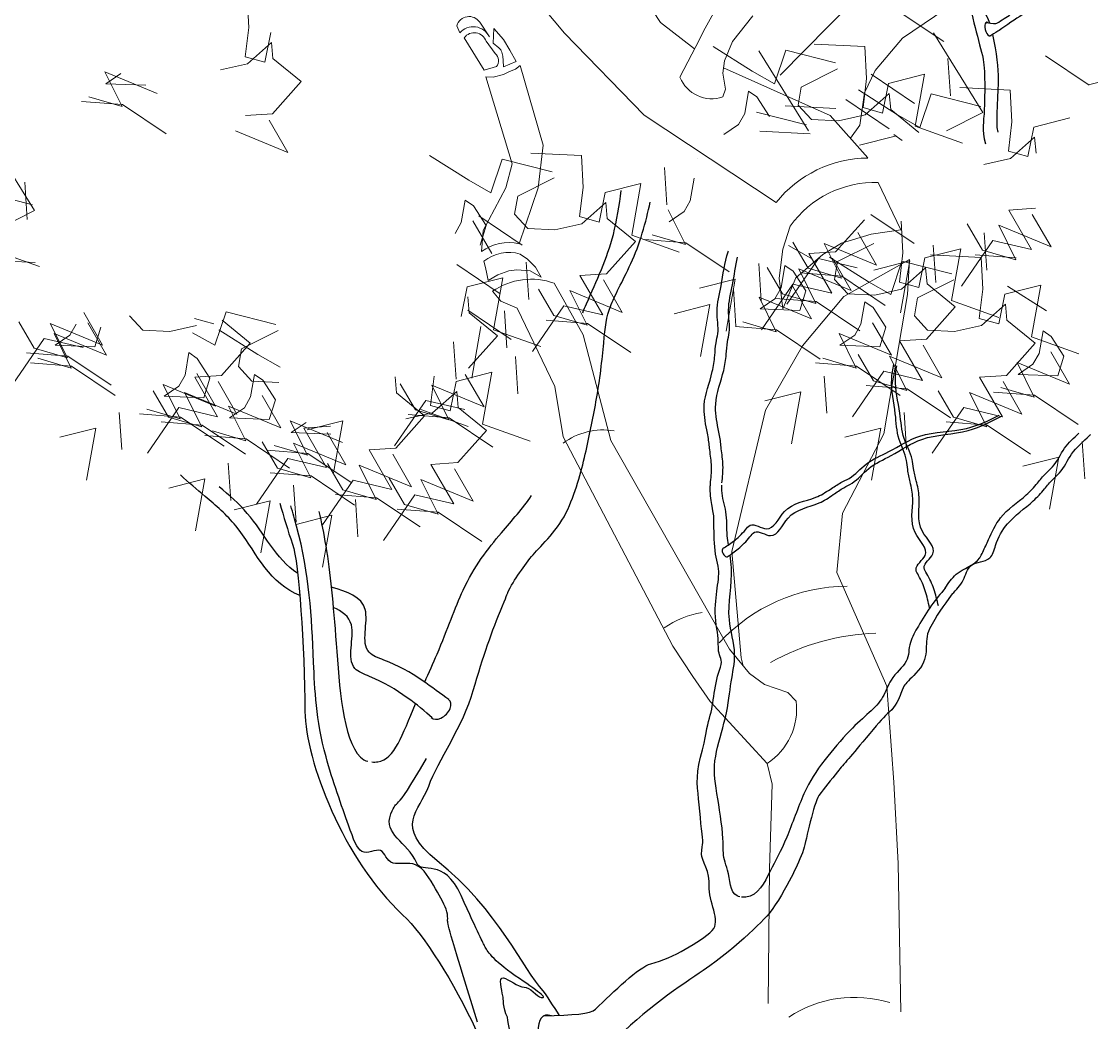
# Model space of a CAD drawing. Header units: inches. Extents: x 0.9 to 45.9, y 0.4 to 30.4.
# Drawn here: x 19.496 to 20.465, y 2.96 to 3.866 of the extents above; entities that cross this region are included whole.
import ezdxf

# ---------------------------------------------------------------- set-up
doc = ezdxf.new("R2010")
doc.units = ezdxf.units.IN
doc.header["$MEASUREMENT"] = 0
doc.layers.add('ARBOLES', color=3, linetype='Continuous', lineweight=0)

# ---------------------------------------------------------------- blocks, each defined once
blk = doc.blocks.new('drbsh')
at = {"layer": 'ARBOLES'}
for p, q in [((2065.6091, 1325.3781), (2065.6109, 1325.3468)), ((2066.2959, 1325.3329), (2066.253, 1325.3616)), ((2065.6109, 1325.3468), (2065.6074, 1325.3179)), ((2065.6109, 1325.3468), (2065.6109, 1325.3468)), ((2065.6266, 1325.3126), (2065.6326, 1325.3418)), ((2066.2856, 1325.3416), (2066.3345, 1325.263)), ((2065.6095, 1325.3109), (2065.6332, 1325.3319)), ((2065.6332, 1325.3319), (2065.6347, 1325.3161)), ((2066.0685, 1325.3281), (2066.1071, 1325.3037)), ((2066.1683, 1325.3304), (2066.218, 1325.328)), ((2066.218, 1325.328), (2066.2198, 1325.2966)), ((2065.6074, 1325.3179), (2065.6266, 1325.3126)), ((2066.1137, 1325.3237), (2066.1626, 1325.2451)), ((2066.129, 1325.2914), (2066.1401, 1325.3243)), ((2066.1401, 1325.3243), (2066.1892, 1325.3119)), ((2066.4392, 1325.2899), (2066.3963, 1325.3187)), ((2065.5831, 1325.3049), (2065.6095, 1325.3109)), ((2065.6347, 1325.3161), (2065.6625, 1325.2934)), ((2066.1913, 1325.306), (2066.1554, 1325.2881)), ((2066.3024, 1325.2794), (2066.2999, 1325.3161)), ((2065.4691, 1325.303), (2065.5207, 1325.2816)), ((2065.4861, 1325.269), (2065.4691, 1325.303)), ((2065.4701, 1325.2913), (2065.4848, 1325.3014)), ((2066.1071, 1325.3037), (2066.1071, 1325.3037)), ((2066.1071, 1325.3037), (2066.129, 1325.2914)), ((2066.2198, 1325.2966), (2066.2163, 1325.2678)), ((2066.2198, 1325.2966), (2066.2198, 1325.2966)), ((2066.2672, 1325.272), (2066.2243, 1325.3008)), ((2066.2415, 1325.2916), (2066.2768, 1325.3007)), ((2066.2768, 1325.3007), (2066.2677, 1325.2495)), ((2066.4384, 1325.2903), (2066.4737, 1325.2993)), ((2065.5093, 1325.2899), (2065.4701, 1325.2913)), ((2065.6625, 1325.2934), (2065.6341, 1325.2617)), ((2066.1554, 1325.2881), (2066.1523, 1325.2704)), ((2066.2117, 1325.2852), (2066.2503, 1325.2608)), ((2066.2356, 1325.2624), (2066.2415, 1325.2916)), ((2066.3116, 1325.2875), (2066.3613, 1325.285)), ((2066.3613, 1325.285), (2066.3631, 1325.2537)), ((2065.4532, 1325.2786), (2065.4861, 1325.269)), ((2066.0997, 1325.262), (2066.1035, 1325.2842)), ((2066.1035, 1325.2842), (2066.1117, 1325.2784)), ((2066.1117, 1325.2784), (2066.1242, 1325.2591)), ((2066.2422, 1325.247), (2066.1993, 1325.2757)), ((2066.2184, 1325.2608), (2066.2422, 1325.2818)), ((2066.2422, 1325.2818), (2066.2436, 1325.266)), ((2066.2723, 1325.2484), (2066.2834, 1325.2813)), ((2066.2834, 1325.2813), (2066.3325, 1325.2689)), ((2065.4864, 1325.2708), (2065.4459, 1325.2739)), ((2065.5293, 1325.242), (2065.4864, 1325.2708)), ((2066.1397, 1325.2696), (2066.1894, 1325.2671)), ((2066.1523, 1325.2704), (2066.1654, 1325.2561)), ((2066.2163, 1325.2678), (2066.2356, 1325.2624)), ((2066.2436, 1325.266), (2066.2714, 1325.2432)), ((2065.6341, 1325.2617), (2065.6077, 1325.26)), ((2065.6494, 1325.2236), (2065.6309, 1325.2556)), ((2066.0937, 1325.2513), (2066.0997, 1325.262)), ((2066.1114, 1325.2634), (2066.1606, 1325.251)), ((2066.1654, 1325.2561), (2066.192, 1325.2547)), ((2066.192, 1325.2547), (2066.2184, 1325.2608)), ((2066.2503, 1325.2608), (2066.2503, 1325.2608)), ((2066.2503, 1325.2608), (2066.2723, 1325.2484)), ((2066.3345, 1325.263), (2066.2987, 1325.2451)), ((2066.3631, 1325.2537), (2066.3596, 1325.2248)), ((2066.3631, 1325.2537), (2066.3631, 1325.2537)), ((2066.3848, 1325.2487), (2066.4201, 1325.2577)), ((2065.3508, 1325.2449), (2065.3997, 1325.1663)), ((2065.5978, 1325.245), (2065.6494, 1325.2236)), ((2066.0784, 1325.2429), (2066.0784, 1325.2429)), ((2066.079, 1325.2412), (2066.0937, 1325.2513)), ((2066.1146, 1325.2445), (2066.1643, 1325.2421)), ((2066.2677, 1325.2495), (2066.3144, 1325.2329)), ((2066.3788, 1325.2195), (2066.3848, 1325.2487)), ((2066.2128, 1325.2308), (2066.2481, 1325.2398)), ((2066.2468, 1325.2412), (2066.255, 1325.2355)), ((2066.3616, 1325.2178), (2066.3854, 1325.2388)), ((2066.3854, 1325.2388), (2066.3869, 1325.223)), ((2065.8889, 1325.223), (2065.9387, 1325.2206)), ((2066.3596, 1325.2248), (2066.3788, 1325.2195)), ((2065.7891, 1325.2207), (2065.8277, 1325.1963)), ((2065.8496, 1325.184), (2065.8607, 1325.2169)), ((2065.8607, 1325.2169), (2065.9098, 1325.2045)), ((2065.9387, 1325.2206), (2065.9404, 1325.1892)), ((2066.0533, 1325.2178), (2066.0533, 1325.2178)), ((2066.3353, 1325.2118), (2066.3616, 1325.2178)), ((2066.023, 1325.172), (2066.0205, 1325.2087)), ((2065.3926, 1325.1577), (2065.3901, 1325.1944)), ((2065.8277, 1325.1963), (2065.8277, 1325.1963)), ((2065.8277, 1325.1963), (2065.8496, 1325.184)), ((2065.9119, 1325.1986), (2065.876, 1325.1807)), ((2065.9621, 1325.1842), (2065.9974, 1325.1932)), ((2065.9974, 1325.1932), (2065.9883, 1325.1421)), ((2066.0459, 1325.1761), (2066.0498, 1325.1983)), ((2065.3485, 1325.1846), (2065.3976, 1325.1722)), ((2065.876, 1325.1807), (2065.8729, 1325.163)), ((2065.9404, 1325.1892), (2065.9369, 1325.1604)), ((2065.9404, 1325.1892), (2065.9404, 1325.1892)), ((2065.9562, 1325.155), (2065.9621, 1325.1842)), ((2065.8203, 1325.1546), (2065.8241, 1325.1768)), ((2065.8241, 1325.1768), (2065.8323, 1325.171)), ((2065.8323, 1325.171), (2065.8448, 1325.1517)), ((2065.939, 1325.1534), (2065.9628, 1325.1744)), ((2065.9628, 1325.1744), (2065.9642, 1325.1586)), ((2066.04, 1325.1654), (2066.0459, 1325.1761)), ((2065.3997, 1325.1663), (2065.3638, 1325.1484)), ((2065.8804, 1325.1324), (2065.8375, 1325.1612)), ((2065.8729, 1325.163), (2065.886, 1325.1487)), ((2065.9369, 1325.1604), (2065.9562, 1325.155)), ((2065.9642, 1325.1586), (2065.992, 1325.1358)), ((2066.0413, 1325.1329), (2066.0243, 1325.167)), ((2066.0253, 1325.1553), (2066.04, 1325.1654)), ((2066.2668, 1325.1338), (2066.2239, 1325.1626)), ((2066.3863, 1325.1686), (2066.3599, 1325.1669)), ((2066.3599, 1325.1669), (2066.3824, 1325.128)), ((2066.4016, 1325.1305), (2066.3831, 1325.1626)), ((2065.8143, 1325.1439), (2065.8203, 1325.1546)), ((2065.8503, 1325.1241), (2065.8318, 1325.1562)), ((2065.8448, 1325.1517), (2065.8388, 1325.1324)), ((2065.886, 1325.1487), (2065.9126, 1325.1473)), ((2065.9126, 1325.1473), (2065.939, 1325.1534)), ((2066.2176, 1325.1573), (2066.1893, 1325.1256)), ((2066.2539, 1325.1561), (2066.2556, 1325.1248)), ((2066.3189, 1325.1533), (2066.334, 1325.1275)), ((2066.35, 1325.1519), (2066.4016, 1325.1305)), ((2066.3669, 1325.1178), (2066.35, 1325.1519)), ((2065.9883, 1325.1421), (2066.035, 1325.1255)), ((2066.0416, 1325.1347), (2066.0011, 1325.1379)), ((2066.0084, 1325.1426), (2066.0413, 1325.1329)), ((2066.2296, 1325.1126), (2066.2112, 1325.1447)), ((2066.3382, 1325.1076), (2066.3357, 1325.1443)), ((2065.3579, 1325.1278), (2065.4046, 1325.1112)), ((2065.992, 1325.1358), (2065.9636, 1325.1041)), ((2066.0844, 1325.106), (2066.0416, 1325.1347)), ((2066.1429, 1325.1319), (2066.1429, 1325.1319)), ((2066.1429, 1325.1319), (2066.1648, 1325.1195)), ((2066.147, 1325.1354), (2066.1621, 1325.1096)), ((2066.178, 1325.134), (2066.2296, 1325.1126)), ((2066.195, 1325.0999), (2066.178, 1325.134)), ((2066.2271, 1325.1341), (2066.1912, 1325.1162)), ((2066.2773, 1325.1198), (2066.3126, 1325.1288)), ((2066.288, 1325.0955), (2066.2855, 1325.1322)), ((2066.3126, 1325.1288), (2066.3035, 1325.0777)), ((2066.3442, 1325.1369), (2066.3132, 1325.092)), ((2066.334, 1325.1275), (2066.3669, 1325.1178)), ((2066.3824, 1325.128), (2066.3442, 1325.1369)), ((2065.3738, 1325.1164), (2065.4004, 1325.1151)), ((2066.1723, 1325.119), (2066.1413, 1325.0741)), ((2066.1893, 1325.1256), (2066.1629, 1325.124)), ((2066.1629, 1325.124), (2066.1854, 1325.0851)), ((2066.2105, 1325.1101), (2066.1723, 1325.119)), ((2066.1831, 1325.1205), (2066.2217, 1325.0961)), ((2066.2046, 1325.0875), (2066.1861, 1325.1196)), ((2066.1912, 1325.1162), (2066.1881, 1325.0985)), ((2066.227, 1325.1077), (2066.2623, 1325.1167)), ((2066.2436, 1325.0837), (2066.2547, 1325.1166)), ((2066.2556, 1325.1248), (2066.2521, 1325.0959)), ((2066.2623, 1325.1167), (2066.2532, 1325.0655)), ((2066.2547, 1325.1166), (2066.3038, 1325.1042)), ((2066.2556, 1325.1248), (2066.2556, 1325.1248)), ((2066.2714, 1325.0906), (2066.2773, 1325.1198)), ((2066.2829, 1325.1228), (2066.3327, 1325.1203)), ((2066.3672, 1325.1197), (2066.3267, 1325.1228)), ((2066.3327, 1325.1203), (2066.3344, 1325.089)), ((2065.8588, 1325.0845), (2065.8159, 1325.1133)), ((2065.8869, 1325.0789), (2065.8844, 1325.1157)), ((2066.116, 1325.0776), (2066.1135, 1325.1143)), ((2066.1219, 1325.1104), (2066.137, 1325.0845)), ((2066.1355, 1325.0901), (2066.1393, 1325.1124)), ((2066.1393, 1325.1124), (2066.1475, 1325.1066)), ((2066.1475, 1325.1066), (2066.16, 1325.0873)), ((2066.153, 1325.1089), (2066.2046, 1325.0875)), ((2066.1699, 1325.0749), (2066.153, 1325.1089)), ((2066.1621, 1325.1096), (2066.195, 1325.0999)), ((2066.2542, 1325.0889), (2066.278, 1325.11)), ((2066.278, 1325.11), (2066.2794, 1325.0941)), ((2065.826, 1325.0912), (2065.8613, 1325.1002)), ((2065.8613, 1325.1002), (2065.8522, 1325.049)), ((2065.9636, 1325.1041), (2065.9372, 1325.1025)), ((2065.9372, 1325.1025), (2065.9598, 1325.0636)), ((2065.9789, 1325.066), (2065.9605, 1325.0981)), ((2066.0551, 1325.0898), (2066.0904, 1325.0988)), ((2066.0904, 1325.0988), (2066.0813, 1325.0476)), ((2066.1953, 1325.1018), (2066.1548, 1325.1049)), ((2066.1881, 1325.0985), (2066.2012, 1325.0842)), ((2066.2382, 1325.073), (2066.1953, 1325.1018)), ((2066.2217, 1325.0961), (2066.2217, 1325.0961)), ((2066.2217, 1325.0961), (2066.2436, 1325.0837)), ((2066.2521, 1325.0959), (2066.2714, 1325.0906)), ((2066.3059, 1325.0983), (2066.27, 1325.0804)), ((2065.8201, 1325.062), (2065.826, 1325.0912)), ((2065.8963, 1325.0889), (2065.9114, 1325.0631)), ((2065.9273, 1325.0875), (2065.9789, 1325.066)), ((2065.9443, 1325.0534), (2065.9273, 1325.0875)), ((2066.091, 1325.0525), (2066.0885, 1325.0892)), ((2066.1472, 1325.094), (2066.1162, 1325.049)), ((2066.1295, 1325.0795), (2066.1355, 1325.0901)), ((2066.137, 1325.0845), (2066.1699, 1325.0749)), ((2066.1655, 1325.0596), (2066.147, 1325.0917)), ((2066.1854, 1325.0851), (2066.1472, 1325.094)), ((2066.16, 1325.0873), (2066.154, 1325.068)), ((2066.2012, 1325.0842), (2066.2278, 1325.0829)), ((2066.2278, 1325.0829), (2066.2542, 1325.0889)), ((2066.2794, 1325.0941), (2066.3072, 1325.0714)), ((2066.3344, 1325.089), (2066.3309, 1325.0601)), ((2066.3344, 1325.089), (2066.3344, 1325.089)), ((2066.3561, 1325.084), (2066.3914, 1325.093)), ((2066.3586, 1325.0919), (2066.3972, 1325.0675)), ((2066.3914, 1325.093), (2066.3823, 1325.0419)), ((2065.8267, 1325.0813), (2065.8281, 1325.0655)), ((2066.03, 1325.0647), (2066.0653, 1325.0737)), ((2066.0653, 1325.0737), (2066.0562, 1325.0226)), ((2066.1139, 1325.0811), (2066.1655, 1325.0596)), ((2066.1308, 1325.047), (2066.1139, 1325.0811)), ((2066.1148, 1325.0694), (2066.1295, 1325.0795)), ((2066.1702, 1325.0767), (2066.1297, 1325.0799)), ((2066.2131, 1325.0479), (2066.1702, 1325.0767)), ((2066.2143, 1325.0543), (2066.2181, 1325.0766)), ((2066.2181, 1325.0766), (2066.2263, 1325.0708)), ((2066.27, 1325.0804), (2066.2669, 1325.0627)), ((2066.3035, 1325.0777), (2066.3502, 1325.061)), ((2066.333, 1325.0531), (2066.3568, 1325.0742)), ((2066.3502, 1325.0548), (2066.3561, 1325.084)), ((2066.3568, 1325.0742), (2066.3582, 1325.0583)), ((2065.4667, 1325.0338), (2065.4482, 1325.0659)), ((2065.5774, 1325.0336), (2065.5885, 1325.0665)), ((2065.5885, 1325.0665), (2065.6376, 1325.0541)), ((2065.8696, 1325.0393), (2065.8268, 1325.0681)), ((2065.8281, 1325.0655), (2065.8559, 1325.0428)), ((2065.8653, 1325.031), (2065.8628, 1325.0677)), ((2065.9215, 1325.0725), (2065.8906, 1325.0276)), ((2065.9598, 1325.0636), (2065.9215, 1325.0725)), ((2066.154, 1325.068), (2066.1148, 1325.0694)), ((2066.2263, 1325.0708), (2066.2388, 1325.0515)), ((2066.3072, 1325.0714), (2066.2788, 1325.0397)), ((2066.3972, 1325.0675), (2066.3972, 1325.0675)), ((2065.3841, 1325.0567), (2065.3992, 1325.0308)), ((2065.4151, 1325.0552), (2065.4667, 1325.0338)), ((2065.4321, 1325.0212), (2065.4151, 1325.0552)), ((2065.4346, 1325.0437), (2065.4406, 1325.0543)), ((2065.4706, 1325.0238), (2065.4521, 1325.0559)), ((2065.4933, 1325.0627), (2065.5063, 1325.0484)), ((2065.533, 1325.0471), (2065.5593, 1325.0531)), ((2065.5573, 1325.0601), (2065.5765, 1325.0548)), ((2065.5845, 1325.0583), (2065.6123, 1325.0356)), ((2065.9446, 1325.0552), (2065.9041, 1325.0584)), ((2065.9114, 1325.0631), (2065.9443, 1325.0534)), ((2065.9874, 1325.0264), (2065.9446, 1325.0552)), ((2066.0979, 1325.0567), (2066.1308, 1325.047)), ((2066.2083, 1325.0437), (2066.2143, 1325.0543)), ((2066.2443, 1325.0238), (2066.2258, 1325.0559)), ((2066.2669, 1325.0627), (2066.28, 1325.0484)), ((2066.3066, 1325.0471), (2066.333, 1325.0531)), ((2066.3309, 1325.0601), (2066.3502, 1325.0548)), ((2066.3582, 1325.0583), (2066.386, 1325.0356)), ((2065.419, 1325.0453), (2065.4706, 1325.0238)), ((2065.4359, 1325.0112), (2065.419, 1325.0453)), ((2065.42, 1325.0336), (2065.4346, 1325.0437)), ((2065.4652, 1325.0515), (2065.4591, 1325.0322)), ((2065.5063, 1325.0484), (2065.533, 1325.0471)), ((2065.5555, 1325.046), (2065.5555, 1325.046)), ((2065.5555, 1325.046), (2065.5774, 1325.0336)), ((2065.5813, 1325.0489), (2065.6199, 1325.0245)), ((2065.6397, 1325.0482), (2065.6038, 1325.0303)), ((2065.8559, 1325.0428), (2065.8275, 1325.0111)), ((2065.8397, 1325.0523), (2065.8306, 1325.0011)), ((2065.8522, 1325.049), (2065.8989, 1325.0324)), ((2066.1311, 1325.0488), (2066.0906, 1325.052)), ((2066.174, 1325.0201), (2066.1311, 1325.0488)), ((2066.1927, 1325.0453), (2066.2443, 1325.0238)), ((2066.2096, 1325.0112), (2066.1927, 1325.0453)), ((2066.1936, 1325.0336), (2066.2083, 1325.0437)), ((2066.2388, 1325.0515), (2066.2328, 1325.0322)), ((2066.28, 1325.0484), (2066.3066, 1325.0471)), ((2066.3898, 1325.0257), (2066.3937, 1325.0479)), ((2066.3937, 1325.0479), (2066.4018, 1325.0422)), ((2066.4018, 1325.0422), (2066.4143, 1325.0229)), ((2065.4093, 1325.0403), (2065.3784, 1324.9953)), ((2065.4476, 1325.0314), (2065.4093, 1325.0403)), ((2065.4591, 1325.0322), (2065.42, 1325.0336)), ((2065.6123, 1325.0356), (2065.584, 1325.0039)), ((2065.8153, 1325.0002), (2065.8128, 1325.0369)), ((2066.2328, 1325.0322), (2066.1936, 1325.0336)), ((2066.2788, 1325.0397), (2066.2524, 1325.0381)), ((2066.2524, 1325.0381), (2066.275, 1324.9991)), ((2066.2941, 1325.0016), (2066.2757, 1325.0337)), ((2066.386, 1325.0356), (2066.3576, 1325.0039)), ((2066.3823, 1325.0419), (2066.429, 1325.0252)), ((2065.4324, 1325.023), (2065.3919, 1325.0262)), ((2065.3992, 1325.0308), (2065.4321, 1325.0212)), ((2065.4752, 1324.9942), (2065.4324, 1325.023)), ((2065.5481, 1325.0042), (2065.5519, 1325.0264)), ((2065.5519, 1325.0264), (2065.5601, 1325.0207)), ((2065.6038, 1325.0303), (2065.6007, 1325.0126)), ((2065.6199, 1325.0245), (2065.6199, 1325.0245)), ((2065.6199, 1325.0245), (2065.6419, 1325.0121)), ((2065.8762, 1324.9859), (2065.8737, 1325.0226)), ((2066.2115, 1325.0245), (2066.2266, 1324.9986)), ((2066.2425, 1325.023), (2066.2941, 1325.0016)), ((2066.2595, 1324.989), (2066.2425, 1325.023)), ((2066.3838, 1325.015), (2066.3898, 1325.0257)), ((2066.4198, 1324.9952), (2066.4013, 1325.0273)), ((2066.4143, 1325.0229), (2066.4083, 1325.0035)), ((2065.4362, 1325.013), (2065.3958, 1325.0162)), ((2065.4031, 1325.0209), (2065.4359, 1325.0112)), ((2065.4791, 1324.9843), (2065.4362, 1325.013)), ((2065.5601, 1325.0207), (2065.5726, 1325.0014)), ((2065.6007, 1325.0126), (2065.6138, 1324.9983)), ((2066.2099, 1325.013), (2066.1694, 1325.0162)), ((2066.1767, 1325.0209), (2066.2096, 1325.0112)), ((2066.2528, 1324.9843), (2066.2099, 1325.013)), ((2066.3682, 1325.0166), (2066.4198, 1324.9952)), ((2066.3851, 1324.9826), (2066.3682, 1325.0166)), ((2066.3691, 1325.0049), (2066.3838, 1325.015)), ((2065.5421, 1324.9935), (2065.5481, 1325.0042)), ((2065.584, 1325.0039), (2065.5576, 1325.0023)), ((2065.5576, 1325.0023), (2065.5801, 1324.9633)), ((2065.578, 1324.9737), (2065.5596, 1325.0058)), ((2065.5726, 1325.0014), (2065.5666, 1324.982)), ((2065.6125, 1324.9827), (2065.6164, 1325.005)), ((2065.6164, 1325.005), (2065.6246, 1324.9992)), ((2065.755, 1325.0026), (2065.7565, 1324.9867)), ((2065.7936, 1325.0031), (2065.7901, 1324.9742)), ((2065.7936, 1325.0031), (2065.7936, 1325.0031)), ((2065.8152, 1324.9981), (2065.8505, 1325.0071)), ((2065.8428, 1324.973), (2065.8243, 1325.005)), ((2065.8505, 1325.0071), (2065.8414, 1324.9559)), ((2066.1805, 1324.9666), (2066.178, 1325.0033)), ((2066.2367, 1325.0081), (2066.2058, 1324.9631)), ((2066.275, 1324.9991), (2066.2367, 1325.0081)), ((2066.3576, 1325.0039), (2066.3312, 1325.0023)), ((2066.3312, 1325.0023), (2066.3538, 1324.9633)), ((2066.4083, 1325.0035), (2066.3691, 1325.0049)), ((2065.5264, 1324.9951), (2065.578, 1324.9737)), ((2065.5434, 1324.9611), (2065.5264, 1324.9951)), ((2065.5274, 1324.9834), (2065.5421, 1324.9935)), ((2065.5992, 1324.9658), (2065.5808, 1324.9979)), ((2065.6138, 1324.9983), (2065.6404, 1324.997)), ((2065.6246, 1324.9992), (2065.6371, 1324.9799)), ((2065.7601, 1324.9958), (2065.7753, 1324.97)), ((2065.7912, 1324.9944), (2065.8428, 1324.973)), ((2065.8082, 1324.9603), (2065.7912, 1324.9944)), ((2065.8093, 1324.9689), (2065.8152, 1324.9981)), ((2066.2598, 1324.9908), (2066.2193, 1324.9939)), ((2066.2266, 1324.9986), (2066.2595, 1324.989)), ((2066.3026, 1324.962), (2066.2598, 1324.9908)), ((2066.3522, 1324.9922), (2066.3851, 1324.9826)), ((2066.3729, 1324.9658), (2066.3545, 1324.9979)), ((2065.5166, 1324.9887), (2065.5317, 1324.9628)), ((2065.5666, 1324.982), (2065.5274, 1324.9834)), ((2065.5476, 1324.9872), (2065.5992, 1324.9658)), ((2065.5646, 1324.9532), (2065.5476, 1324.9872)), ((2065.6066, 1324.9721), (2065.6125, 1324.9827)), ((2065.6425, 1324.9522), (2065.6241, 1324.9843)), ((2065.6371, 1324.9799), (2065.6311, 1324.9606)), ((2065.7854, 1324.9794), (2065.7545, 1324.9345)), ((2065.7565, 1324.9867), (2065.7842, 1324.964)), ((2065.8237, 1324.9705), (2065.7854, 1324.9794)), ((2065.7921, 1324.9672), (2065.8159, 1324.9882)), ((2065.8159, 1324.9882), (2065.8174, 1324.9724)), ((2066.1196, 1324.9788), (2066.1549, 1324.9878)), ((2066.1549, 1324.9878), (2066.1458, 1324.9367)), ((2066.2903, 1324.9887), (2066.3054, 1324.9628)), ((2066.3213, 1324.9872), (2066.3729, 1324.9658)), ((2066.3383, 1324.9532), (2066.3213, 1324.9872)), ((2066.3854, 1324.9844), (2066.3449, 1324.9875)), ((2066.4283, 1324.9556), (2066.3854, 1324.9844)), ((2065.5105, 1324.9708), (2065.5434, 1324.9611)), ((2065.5419, 1324.9723), (2065.5109, 1324.9273)), ((2065.5801, 1324.9633), (2065.5419, 1324.9723)), ((2065.5909, 1324.9737), (2065.6425, 1324.9522)), ((2065.6079, 1324.9396), (2065.5909, 1324.9737)), ((2065.5919, 1324.962), (2065.6066, 1324.9721)), ((2065.7753, 1324.97), (2065.8082, 1324.9603)), ((2065.7805, 1324.9703), (2065.8272, 1324.9536)), ((2065.7901, 1324.9742), (2065.8093, 1324.9689)), ((2065.8174, 1324.9724), (2065.8451, 1324.9497)), ((2066.3155, 1324.9723), (2066.2846, 1324.9273)), ((2066.3538, 1324.9633), (2066.3155, 1324.9723)), ((2065.4856, 1324.9308), (2065.4831, 1324.9675)), ((2065.5437, 1324.9629), (2065.5032, 1324.9661)), ((2065.5649, 1324.955), (2065.5244, 1324.9581)), ((2065.5317, 1324.9628), (2065.5646, 1324.9532)), ((2065.5866, 1324.9341), (2065.5437, 1324.9629)), ((2065.6311, 1324.9606), (2065.5919, 1324.962)), ((2065.6518, 1324.9593), (2065.7034, 1324.9379)), ((2065.6688, 1324.9253), (2065.6518, 1324.9593)), ((2065.6528, 1324.9476), (2065.6675, 1324.9577)), ((2065.6683, 1324.9502), (2065.7036, 1324.9592)), ((2065.7036, 1324.9592), (2065.6945, 1324.908)), ((2065.7842, 1324.964), (2065.7559, 1324.9323)), ((2065.7658, 1324.9612), (2065.7921, 1324.9672)), ((2065.8085, 1324.9621), (2065.768, 1324.9653)), ((2065.8513, 1324.9334), (2065.8085, 1324.9621)), ((2066.2593, 1324.9308), (2066.2568, 1324.9675)), ((2066.3386, 1324.955), (2066.2981, 1324.9581)), ((2066.3054, 1324.9628), (2066.3383, 1324.9532)), ((2065.4247, 1324.943), (2065.46, 1324.952)), ((2065.46, 1324.952), (2065.4509, 1324.9009)), ((2065.6078, 1324.9262), (2065.5649, 1324.955)), ((2065.575, 1324.9493), (2065.6079, 1324.9396)), ((2065.6919, 1324.9462), (2065.6528, 1324.9476)), ((2065.6914, 1324.9538), (2065.665, 1324.9521)), ((2065.665, 1324.9521), (2065.6876, 1324.9132)), ((2065.7067, 1324.9157), (2065.6882, 1324.9478)), ((2065.8451, 1324.9497), (2065.8168, 1324.918)), ((2065.8414, 1324.9559), (2065.8881, 1324.9393)), ((2066.1984, 1324.943), (2066.2337, 1324.952)), ((2066.2337, 1324.952), (2066.2246, 1324.9009)), ((2066.3814, 1324.9262), (2066.3386, 1324.955)), ((2065.6082, 1324.9414), (2065.5677, 1324.9446)), ((2065.651, 1324.9127), (2065.6082, 1324.9414)), ((2065.624, 1324.9385), (2065.6392, 1324.9127)), ((2065.6551, 1324.9371), (2065.7067, 1324.9157)), ((2065.6721, 1324.903), (2065.6551, 1324.9371)), ((2066.4348, 1324.9022), (2066.4323, 1324.9389)), ((2065.6691, 1324.9271), (2065.6286, 1324.9303)), ((2065.6359, 1324.935), (2065.6688, 1324.9253)), ((2065.7119, 1324.8983), (2065.6691, 1324.9271)), ((2065.7559, 1324.9323), (2065.7295, 1324.9307)), ((2065.7295, 1324.9307), (2065.752, 1324.8917)), ((2065.7712, 1324.8942), (2065.7527, 1324.9263)), ((2065.5931, 1324.8807), (2065.5906, 1324.9174)), ((2065.6493, 1324.9221), (2065.6184, 1324.8772)), ((2065.6876, 1324.9132), (2065.6493, 1324.9221)), ((2065.6885, 1324.9171), (2065.7036, 1324.8912)), ((2065.7196, 1324.9156), (2065.7712, 1324.8942)), ((2065.7365, 1324.8816), (2065.7196, 1324.9156)), ((2065.8168, 1324.918), (2065.7904, 1324.9163)), ((2065.7904, 1324.9163), (2065.8129, 1324.8774)), ((2066.3739, 1324.9144), (2066.4092, 1324.9234)), ((2066.4092, 1324.9234), (2066.4001, 1324.8722)), ((2065.6723, 1324.9049), (2065.6319, 1324.908)), ((2065.6392, 1324.9127), (2065.6721, 1324.903)), ((2065.8321, 1324.8799), (2065.8136, 1324.912)), ((2065.5322, 1324.8929), (2065.5675, 1324.9019)), ((2065.5675, 1324.9019), (2065.5583, 1324.8507)), ((2065.6576, 1324.8592), (2065.6551, 1324.8959)), ((2065.7152, 1324.8761), (2065.6723, 1324.9049)), ((2065.7138, 1324.9007), (2065.6828, 1324.8557)), ((2065.752, 1324.8917), (2065.7138, 1324.9007)), ((2065.7494, 1324.9027), (2065.7645, 1324.8769)), ((2065.7805, 1324.9013), (2065.8321, 1324.8799)), ((2065.7974, 1324.8672), (2065.7805, 1324.9013)), ((2065.7368, 1324.8834), (2065.6963, 1324.8865)), ((2065.7036, 1324.8912), (2065.7365, 1324.8816)), ((2065.7747, 1324.8863), (2065.7437, 1324.8414)), ((2065.8129, 1324.8774), (2065.7747, 1324.8863)), ((2065.5966, 1324.8714), (2065.6319, 1324.8804)), ((2065.6319, 1324.8804), (2065.6228, 1324.8293)), ((2065.7185, 1324.8449), (2065.716, 1324.8816)), ((2065.7797, 1324.8546), (2065.7368, 1324.8834)), ((2065.7645, 1324.8769), (2065.7974, 1324.8672)), ((2065.6575, 1324.8571), (2065.6928, 1324.8661)), ((2065.6928, 1324.8661), (2065.6837, 1324.8149)), ((2065.7977, 1324.8691), (2065.7572, 1324.8722)), ((2065.8406, 1324.8403), (2065.7977, 1324.8691))]:
    blk.add_line(p, q, dxfattribs=at)
at = {"layer": 'ARBOLES', "color": 40, "lineweight": -3, "ltscale": 0.05}
for centre, major_axis, ratio, start_param, end_param in [((2066.3399, 1325.3452), (-0.00188, 0.00664), 0.46626, -0.439706, 3.417093), ((2066.0809, 1324.8297), (-0.00222, 0.00419), 0.632288, -0.04696, 3.267603), ((2065.7998, 1324.6754), (0.00875, 0.00868), 0.632288, 3.094633, 6.409195), ((2065.9174, 1324.3424), (-0.0158, 0.0304), 0.46626, -0.439706, 3.417093)]:
    blk.add_ellipse(centre, major_axis=major_axis, ratio=ratio, start_param=start_param, end_param=end_param, dxfattribs=at)
for points, knots in [([(2066.2967, 1325.5621), (2066.2977, 1325.5556), (2066.2981, 1325.5506), (2066.2978, 1325.5377), (2066.2971, 1325.5305), (2066.2999, 1325.5181), (2066.3008, 1325.5154), (2066.3012, 1325.5129), (2066.3011, 1325.5122), (2066.3003, 1325.5075), (2066.3, 1325.5037), (2066.3006, 1325.4975), (2066.3012, 1325.4947), (2066.303, 1325.4872), (2066.304, 1325.4836), (2066.3056, 1325.4748), (2066.3063, 1325.4704), (2066.3072, 1325.4621), (2066.3073, 1325.4578), (2066.3073, 1325.4496), (2066.3072, 1325.4458), (2066.3094, 1325.4251), (2066.3129, 1325.4042), (2066.3215, 1325.3674), (2066.3297, 1325.3355), (2066.3364, 1325.3103), (2066.3368, 1325.2856), (2066.3353, 1325.2568), (2066.3332, 1325.2453), (2066.3369, 1325.2323)], [0, 0, 0, 0, 0.0980861, 0.0980861, 0.1961721, 0.1961721, 0.2420974, 0.2420974, 0.2765232, 0.2765232, 0.3109491, 0.3109491, 0.345375, 0.345375, 0.4142268, 0.4142268, 0.4830785, 0.4830785, 0.5519303, 0.5519303, 0.6142308, 0.6142308, 0.6614213, 0.6614213, 0.6966575, 0.6966575, 0.7162255, 0.7162255, 0.7199722, 0.7199722, 0.7199722, 0.7199722]), ([(2066.3412, 1325.3513), (2066.3403, 1325.3531), (2066.3394, 1325.356), (2066.3359, 1325.3616), (2066.3331, 1325.3781), (2066.324, 1325.4089), (2066.3296, 1325.4107), (2066.3352, 1325.4197), (2066.3415, 1325.4256), (2066.3441, 1325.429), (2066.3468, 1325.4334), (2066.3478, 1325.4353), (2066.3479, 1325.4355), (2066.3479, 1325.4356)], [0.7420267, 0.7420267, 0.7420267, 0.7420267, 0.7462366, 0.7462366, 0.774549, 0.774549, 0.7946105, 0.7946105, 0.8146721, 0.8146721, 0.8347336, 0.8347336, 0.844153, 0.844153, 0.844153, 0.844153]), ([(2066.4374, 1325.4173), (2066.4351, 1325.4153), (2066.4334, 1325.4137), (2066.4297, 1325.4091), (2066.4278, 1325.4064), (2066.4231, 1325.4029), (2066.422, 1325.4022), (2066.4211, 1325.4015), (2066.4209, 1325.4012), (2066.4198, 1325.3993), (2066.4188, 1325.3979), (2066.4167, 1325.3959), (2066.4157, 1325.3951), (2066.4128, 1325.3931), (2066.4114, 1325.3921), (2066.4082, 1325.3895), (2066.4066, 1325.3882), (2066.4039, 1325.3856), (2066.4025, 1325.3841), (2066.4001, 1325.3812), (2066.399, 1325.3799), (2066.397, 1325.3772), (2066.3945, 1325.3743), (2066.391, 1325.371), (2066.3846, 1325.3667), (2066.367, 1325.3552), (2066.3574, 1325.3488), (2066.3494, 1325.3431), (2066.346, 1325.3412), (2066.3418, 1325.3385)], [0, 0, 0, 0, 0.0980861, 0.0980861, 0.1961721, 0.1961721, 0.2420974, 0.2420974, 0.2765232, 0.2765232, 0.3109491, 0.3109491, 0.345375, 0.345375, 0.4142268, 0.4142268, 0.4830785, 0.4830785, 0.5519303, 0.5519303, 0.6142308, 0.6142308, 0.6614213, 0.6614213, 0.6966575, 0.6966575, 0.7162255, 0.7162255, 0.7194095, 0.7194095, 0.7194095, 0.7194095]), ([(2066.338, 1325.3518), (2066.3439, 1325.3508), (2066.3472, 1325.3503), (2066.3526, 1325.3537), (2066.3585, 1325.3575), (2066.3671, 1325.3632), (2066.3727, 1325.3652), (2066.3821, 1325.372), (2066.3803, 1325.3768), (2066.382, 1325.3821), (2066.3807, 1325.3849), (2066.3812, 1325.387), (2066.3815, 1325.3877), (2066.3817, 1325.3883), (2066.3817, 1325.3884), (2066.3817, 1325.3885)], [0.7272812, 0.7272812, 0.7272812, 0.7272812, 0.731231, 0.731231, 0.7462366, 0.7462366, 0.774549, 0.774549, 0.7946105, 0.7946105, 0.8146721, 0.8146721, 0.8347336, 0.8347336, 0.844153, 0.844153, 0.844153, 0.844153]), ([(2066.3494, 1325.2436), (2066.3468, 1325.253), (2066.35, 1325.2874), (2066.3497, 1325.3068), (2066.3482, 1325.3216), (2066.3442, 1325.34)], [0.72665738, 0.72665738, 0.72665738, 0.72665738, 0.73123103, 0.73123103, 0.73786094, 0.73786094, 0.73786094, 0.73786094]), ([(2065.94, 1325.0656), (2065.9412, 1325.0686), (2065.9523, 1325.0944), (2065.9702, 1325.1321), (2065.976, 1325.1715), (2065.978, 1325.1862)], [1.1348973, 1.1348973, 1.1348973, 1.1348973, 1.1445411, 1.2190615, 1.2630766, 1.2630766, 1.2630766, 1.2630766]), ([(2065.8662, 1324.7902), (2065.8718, 1324.8019), (2065.8832, 1324.8178), (2065.8992, 1324.8366), (2065.9164, 1324.8522), (2065.9341, 1324.8917), (2065.9394, 1324.912), (2065.9472, 1324.9474), (2065.9505, 1324.9634), (2065.9569, 1324.9991), (2065.9592, 1325.0195), (2065.9622, 1325.0519), (2065.9634, 1325.0616), (2065.9712, 1325.0823), (2065.9791, 1325.0961), (2065.9961, 1325.1327), (2066.0026, 1325.1555), (2066.0065, 1325.1748)], [0.8511255, 0.8511255, 0.8511255, 0.8511255, 0.9016283, 0.9016283, 0.9521312, 0.9521312, 1.002634, 1.002634, 1.0531369, 1.0531369, 1.1036397, 1.1036397, 1.1541426, 1.1541426, 1.2046454, 1.2046454, 1.2561914, 1.2561914, 1.2561914, 1.2561914]), ([(2066.0659, 1324.8969), (2066.0665, 1324.9027), (2066.0678, 1324.914), (2066.0655, 1324.9272), (2066.0645, 1324.9393), (2066.0615, 1324.9538), (2066.0572, 1324.978), (2066.0673, 1325.0017), (2066.0703, 1325.0224), (2066.0709, 1325.035), (2066.0747, 1325.0492), (2066.0705, 1325.0683), (2066.0781, 1325.0948), (2066.0795, 1325.1155), (2066.0836, 1325.1264), (2066.0837, 1325.1267)], [0, 0, 0, 0, 0.0174322, 0.033866, 0.0401956, 0.0537702, 0.0782065, 0.1122584, 0.1283672, 0.1408132, 0.1500337, 0.1719696, 0.197458, 0.231655, 0.2328291, 0.2328291, 0.2328291, 0.2328291]), ([(2066.0772, 1324.898), (2066.0778, 1324.9038), (2066.0791, 1324.9151), (2066.0768, 1324.9284), (2066.0758, 1324.9405), (2066.0728, 1324.9549), (2066.0685, 1324.9792), (2066.0786, 1325.0029), (2066.0816, 1325.0235), (2066.0822, 1325.0361), (2066.086, 1325.0503), (2066.0818, 1325.0695), (2066.0887, 1325.0938), (2066.0904, 1325.1117), (2066.0927, 1325.1205)], [0, 0, 0, 0, 0.0174322, 0.033866, 0.0401956, 0.0537702, 0.0782065, 0.1122584, 0.1283672, 0.1408132, 0.1500337, 0.1719696, 0.197458, 0.224954, 0.224954, 0.224954, 0.224954]), ([(2066.2818, 1324.7749), (2066.2806, 1324.7806), (2066.2782, 1324.7918), (2066.2732, 1324.8037), (2066.2654, 1324.8159), (2066.2863, 1324.8284), (2066.2596, 1324.8517), (2066.2673, 1324.8771), (2066.2632, 1324.8978), (2066.2601, 1324.91), (2066.2595, 1324.9246), (2066.2496, 1324.9416), (2066.2488, 1324.9691), (2066.2429, 1324.9939), (2066.2456, 1325.01), (2066.2466, 1325.015)], [0, 0, 0, 0, 0.0174322, 0.033866, 0.0401956, 0.0567389, 0.0811752, 0.1152271, 0.1313358, 0.1437819, 0.1530024, 0.1749383, 0.2004267, 0.2346237, 0.2497085, 0.2497085, 0.2497085, 0.2497085]), ([(2066.2907, 1324.7768), (2066.2893, 1324.7825), (2066.2866, 1324.7936), (2066.2814, 1324.8054), (2066.2733, 1324.8174), (2066.294, 1324.83), (2066.2667, 1324.8528), (2066.2738, 1324.8783), (2066.2692, 1324.8989), (2066.2658, 1324.911), (2066.2648, 1324.9256), (2066.2546, 1324.9424), (2066.2532, 1324.9699), (2066.2469, 1324.9937), (2066.2487, 1325.0091), (2066.2495, 1325.0133)], [0, 0, 0, 0, 0.0174322, 0.033866, 0.0401956, 0.0564597, 0.0808959, 0.1149478, 0.1310566, 0.1435026, 0.1527231, 0.174659, 0.2001474, 0.2343445, 0.2470359, 0.2470359, 0.2470359, 0.2470359]), ([(2066.0785, 1324.8338), (2066.0816, 1324.8354), (2066.0898, 1324.8409), (2066.0982, 1324.8488), (2066.1069, 1324.8604), (2066.1259, 1324.8451), (2066.1385, 1324.8783), (2066.165, 1324.8799), (2066.1829, 1324.8909), (2066.1932, 1324.8981), (2066.2067, 1324.9038), (2066.2193, 1324.919), (2066.2448, 1324.9293), (2066.2749, 1324.9495), (2066.3155, 1324.9475), (2066.3401, 1324.9595), (2066.3506, 1324.9647)], [0.0043445, 0.0043445, 0.0043445, 0.0043445, 0.0174322, 0.033866, 0.0401956, 0.0567389, 0.0811752, 0.1152271, 0.1313358, 0.1437819, 0.1530024, 0.1749383, 0.2004267, 0.2346237, 0.2812584, 0.3160556, 0.3160556, 0.3160556, 0.3160556]), ([(2066.0834, 1324.8256), (2066.0861, 1324.8278), (2066.0943, 1324.8336), (2066.1027, 1324.8417), (2066.1111, 1324.8535), (2066.1301, 1324.8385), (2066.1419, 1324.872), (2066.1684, 1324.8742), (2066.186, 1324.8857), (2066.1962, 1324.8931), (2066.2096, 1324.8991), (2066.2217, 1324.9145), (2066.247, 1324.9255), (2066.2766, 1324.9464), (2066.3173, 1324.9453), (2066.3416, 1324.958), (2066.352, 1324.9634)], [0.0039503, 0.0039503, 0.0039503, 0.0039503, 0.0174322, 0.033866, 0.0401956, 0.0564597, 0.0808959, 0.1149478, 0.1310566, 0.1435026, 0.1527231, 0.174659, 0.2001474, 0.2343445, 0.2809792, 0.3157763, 0.3157763, 0.3157763, 0.3157763]), ([(2066.2973, 1324.7944), (2066.3005, 1324.7993), (2066.3089, 1324.8123), (2066.3283, 1324.8173), (2066.3354, 1324.8321), (2066.3415, 1324.8453), (2066.3516, 1324.8679), (2066.3735, 1324.8815), (2066.3877, 1324.8968), (2066.3954, 1324.9068), (2066.4067, 1324.9162), (2066.4135, 1324.9328), (2066.424, 1324.9423), (2066.429, 1324.947)], [0, 0, 0, 0, 0.0174322, 0.0457098, 0.0520394, 0.065614, 0.0900503, 0.1241022, 0.140211, 0.152657, 0.1618775, 0.1838134, 0.2042713, 0.2042713, 0.2042713, 0.2042713]), ([(2066.3042, 1324.7886), (2066.3083, 1324.7927), (2066.3162, 1324.8007), (2066.3205, 1324.8208), (2066.3428, 1324.8197), (2066.3474, 1324.8407), (2066.359, 1324.8615), (2066.3803, 1324.8758), (2066.3946, 1324.891), (2066.4023, 1324.901), (2066.4136, 1324.9104), (2066.421, 1324.9286), (2066.4338, 1324.9391), (2066.4403, 1324.9455), (2066.4407, 1324.9459)], [0, 0, 0, 0, 0.0174322, 0.033866, 0.053563, 0.0671377, 0.091574, 0.1256258, 0.1417346, 0.1541806, 0.1634011, 0.185337, 0.2108254, 0.2124299, 0.2124299, 0.2124299, 0.2124299]), ([(2065.6612, 1324.7871), (2065.6596, 1324.7878), (2065.6283, 1324.8017), (2065.6115, 1324.8468), (2065.5706, 1324.883), (2065.5513, 1324.8983), (2065.5437, 1324.9059)], [0.07939276, 0.07939276, 0.07939276, 0.07939276, 0.08117521, 0.11522708, 0.13133585, 0.14371076, 0.14371076, 0.14371076, 0.14371076]), ([(2066.0585, 1324.5452), (2066.0585, 1324.5455), (2066.0562, 1324.5647), (2066.0535, 1324.597), (2066.0507, 1324.6073), (2066.0618, 1324.6485), (2066.0623, 1324.6581), (2066.0675, 1324.6743), (2066.0682, 1324.6817), (2066.0712, 1324.6999), (2066.073, 1324.7092), (2066.0785, 1324.7238), (2066.0747, 1324.7269), (2066.0733, 1324.7374), (2066.0742, 1324.7454), (2066.0701, 1324.7643), (2066.0705, 1324.7763), (2066.0724, 1324.7936), (2066.0738, 1324.8017), (2066.0745, 1324.8151), (2066.0716, 1324.8221), (2066.0694, 1324.8406), (2066.0694, 1324.8529), (2066.0693, 1324.8656), (2066.0689, 1324.8682), (2066.0667, 1324.8795), (2066.0656, 1324.8861), (2066.0657, 1324.894), (2066.0658, 1324.8956), (2066.0659, 1324.8969)], [0.8511255, 0.8511255, 0.8511255, 0.8511255, 0.9016283, 0.9016283, 0.9521312, 0.9521312, 1.002634, 1.002634, 1.0531369, 1.0531369, 1.1036397, 1.1036397, 1.1541426, 1.1541426, 1.2046454, 1.2046454, 1.2612071, 1.2612071, 1.3177689, 1.3177689, 1.3748789, 1.3748789, 1.4319888, 1.4319888, 1.4740884, 1.4740884, 1.5012781, 1.5012781, 1.5097042, 1.5097042, 1.5097042, 1.5097042]), ([(2066.0836, 1324.8369), (2066.0831, 1324.8399), (2066.0817, 1324.8508), (2066.0828, 1324.869), (2066.0769, 1324.8852), (2066.077, 1324.8941), (2066.0771, 1324.8959)], [1.3800223, 1.3800223, 1.3800223, 1.3800223, 1.4000223, 1.4515967, 1.497995, 1.5097042, 1.5097042, 1.5097042, 1.5097042]), ([(2065.6591, 1324.8088), (2065.6371, 1324.8237), (2065.6208, 1324.8607), (2065.5915, 1324.8861), (2065.5816, 1324.8941)], [0.08523093, 0.08523093, 0.08523093, 0.08523093, 0.11494781, 0.12960471, 0.12960471, 0.12960471, 0.12960471]), ([(2065.7843, 1324.7018), (2065.7884, 1324.711), (2065.8045, 1324.7466), (2065.8236, 1324.8037), (2065.8563, 1324.8456), (2065.881, 1324.8729), (2065.8896, 1324.8855)], [0.7887001, 0.7887001, 0.7887001, 0.7887001, 0.8039326, 0.8461499, 0.9039979, 0.947958, 0.947958, 0.947958, 0.947958]), ([(2065.6415, 1324.8781), (2065.6453, 1324.8649), (2065.6491, 1324.8513), (2065.6606, 1324.8193), (2065.6656, 1324.7367), (2065.6667, 1324.6244), (2065.7045, 1324.5264), (2065.8056, 1324.4324), (2065.8776, 1324.2855), (2065.8603, 1324.2269), (2065.8896, 1324.0432), (2065.8737, 1323.8758), (2065.8646, 1323.8206), (2065.8032, 1323.7571)], [0.5061464, 0.5061464, 0.5061464, 0.5061464, 0.5519303, 0.5519303, 0.6142308, 0.6142308, 0.6614213, 0.6614213, 0.6966575, 0.6966575, 0.7162255, 0.7162255, 0.7199722, 0.7199722, 0.7199722, 0.7199722]), ([(2065.8362, 1324.3668), (2065.8068, 1324.4627), (2065.8068, 1324.4627), (2065.8071, 1324.4767), (2065.7944, 1324.4994), (2065.7778, 1324.5278), (2065.7475, 1324.5184), (2065.7438, 1324.5429), (2065.721, 1324.527), (2065.7104, 1324.5577), (2065.6777, 1324.6478), (2065.6739, 1324.7456), (2065.6707, 1324.8119), (2065.6545, 1324.8683), (2065.6522, 1324.8756)], [0, 0, 0, 0, 0.0252606, 0.0358878, 0.053947, 0.0754934, 0.0953382, 0.1201278, 0.1457135, 0.1677719, 0.1951095, 0.2397043, 0.3180366, 0.328226, 0.328226, 0.328226, 0.328226]), ([(2065.6798, 1324.8699), (2065.6825, 1324.8592), (2065.6898, 1324.823), (2065.6972, 1324.7467), (2065.7036, 1324.6392), (2065.7253, 1324.6242), (2065.7283, 1324.6237)], [0.523187, 0.523187, 0.523187, 0.523187, 0.5552215, 0.6264429, 0.7027791, 0.7118069, 0.7118069, 0.7118069, 0.7118069]), ([(2066.0948, 1324.4902), (2066.0939, 1324.4904), (2066.0848, 1324.4934), (2066.0855, 1324.5124), (2066.0778, 1324.529), (2066.0797, 1324.5469), (2066.0713, 1324.5981), (2066.0676, 1324.6226), (2066.0836, 1324.6736), (2066.0853, 1324.7008), (2066.0927, 1324.7317), (2066.0798, 1324.7687), (2066.0887, 1324.8017), (2066.0858, 1324.8228), (2066.0852, 1324.827)], [0.7156963, 0.7156963, 0.7156963, 0.7156963, 0.7216676, 0.7802199, 0.8039326, 0.8461499, 0.9039979, 0.9656301, 1.0159928, 1.0842666, 1.1445411, 1.2190615, 1.3304509, 1.358316, 1.358316, 1.358316, 1.358316]), ([(2065.808, 1324.6846), (2065.8005, 1324.6898), (2065.78, 1324.7059), (2065.7536, 1324.7205), (2065.7179, 1324.7326), (2065.7369, 1324.7812), (2065.7077, 1324.7907), (2065.6921, 1324.7953)], [0.00395025, 0.00395025, 0.00395025, 0.00395025, 0.01743222, 0.03386596, 0.0401956, 0.05645965, 0.07281673, 0.07281673, 0.07281673, 0.07281673]), ([(2065.9173, 1324.3734), (2065.9115, 1324.3815), (2065.9039, 1324.3944), (2065.8815, 1324.4182), (2065.8573, 1324.4772), (2065.7536, 1324.5601), (2065.7791, 1324.5744), (2065.7974, 1324.6241), (2065.8223, 1324.6589), (2065.8419, 1324.7278), (2065.8504, 1324.7514), (2065.8658, 1324.7887), (2065.8662, 1324.79), (2065.8662, 1324.7902)], [0.7420267, 0.7420267, 0.7420267, 0.7420267, 0.7462366, 0.7462366, 0.774549, 0.774549, 0.7946105, 0.7946105, 0.8146721, 0.8146721, 0.8347336, 0.8347336, 0.844153, 0.844153, 0.844153, 0.844153]), ([(2066.2973, 1324.7943), (2066.2927, 1324.7888), (2066.2828, 1324.7771), (2066.2717, 1324.7586), (2066.2604, 1324.7389), (2066.2627, 1324.7214), (2066.2433, 1324.7071), (2066.235, 1324.6797), (2066.2106, 1324.664), (2066.1732, 1324.6192), (2066.1587, 1324.5967), (2066.1398, 1324.5429), (2066.1248, 1324.5164), (2066.1122, 1324.4897), (2066.098, 1324.4897), (2066.0966, 1324.4899)], [0, 0, 0, 0, 0.0468367, 0.0998506, 0.1412475, 0.1951598, 0.2515602, 0.2924568, 0.3756672, 0.4238041, 0.490557, 0.5552215, 0.6264429, 0.7027791, 0.7118069, 0.7118069, 0.7118069, 0.7118069]), ([(2066.3042, 1324.7886), (2066.295, 1324.7767), (2066.2887, 1324.7671), (2066.275, 1324.7412), (2066.2837, 1324.7279), (2066.2645, 1324.7062), (2066.2596, 1324.7018), (2066.2561, 1324.6971), (2066.2556, 1324.6957), (2066.2518, 1324.6855), (2066.2482, 1324.6776), (2066.2369, 1324.6676), (2066.2326, 1324.6627), (2066.2035, 1324.6275), (2066.1976, 1324.6213), (2066.1848, 1324.6056), (2066.1784, 1324.5977), (2066.1674, 1324.5821), (2066.1606, 1324.5465), (2066.1549, 1324.5282), (2066.151, 1324.5207), (2066.1439, 1324.5057), (2066.1347, 1324.4891), (2066.1209, 1324.4693), (2066.0941, 1324.442), (2066.039, 1324.4041), (2065.9986, 1324.3776), (2065.9656, 1324.342), (2065.9508, 1324.3291), (2065.9331, 1324.312)], [0, 0, 0, 0, 0.0980861, 0.0980861, 0.1961721, 0.1961721, 0.2420974, 0.2420974, 0.2765232, 0.2765232, 0.3109491, 0.3109491, 0.345375, 0.345375, 0.4142268, 0.4142268, 0.4830785, 0.4830785, 0.5519303, 0.5519303, 0.6142308, 0.6142308, 0.6614213, 0.6614213, 0.6966575, 0.6966575, 0.7162255, 0.7162255, 0.7194095, 0.7194095, 0.7194095, 0.7194095]), ([(2065.7915, 1324.6664), (2065.785, 1324.6727), (2065.7652, 1324.689), (2065.7393, 1324.7041), (2065.7038, 1324.7171), (2065.7206, 1324.7587), (2065.7029, 1324.7715), (2065.6941, 1324.7754)], [0.00434455, 0.00434455, 0.00434455, 0.00434455, 0.01743222, 0.03386596, 0.0401956, 0.05673892, 0.06745729, 0.06745729, 0.06745729, 0.06745729]), ([(2065.7323, 1324.6231), (2065.7343, 1324.6229), (2065.7539, 1324.6233), (2065.7622, 1324.6493), (2065.7751, 1324.6805)], [0.71569633, 0.71569633, 0.71569633, 0.71569633, 0.72166758, 0.7766725, 0.7766725, 0.7766725, 0.7766725]), ([(2065.8658, 1324.3716), (2065.8614, 1324.3806), (2065.8618, 1324.3903), (2065.8601, 1324.3986), (2065.8566, 1324.4111), (2065.8666, 1324.4095), (2065.8764, 1324.4009), (2065.888, 1324.4017), (2065.8947, 1324.3917), (2065.9065, 1324.3897), (2065.8957, 1324.3972), (2065.8515, 1324.4276), (2065.8452, 1324.4376), (2065.8419, 1324.4448), (2065.8374, 1324.4531), (2065.803, 1324.5298), (2065.781, 1324.5122), (2065.7673, 1324.5453), (2065.7428, 1324.5513), (2065.7585, 1324.5904), (2065.7519, 1324.5666), (2065.786, 1324.6266)], [0.0138497, 0.0138497, 0.0138497, 0.0138497, 0.0189863, 0.0189863, 0.0324273, 0.0324273, 0.0435908, 0.0435908, 0.0547543, 0.0547543, 0.0743226, 0.0743226, 0.0938909, 0.0938909, 0.1134592, 0.1134592, 0.1330275, 0.1330275, 0.1723937, 0.1723937, 0.2081016, 0.2081016, 0.2081016, 0.2081016]), ([(2065.9016, 1324.3729), (2065.9309, 1324.3737), (2065.9479, 1324.3748), (2065.9703, 1324.3967), (2065.9953, 1324.421), (2066.0297, 1324.4302), (2066.055, 1324.4453), (2066.0768, 1324.4655), (2066.0634, 1324.487), (2066.066, 1324.5143), (2066.0571, 1324.5268), (2066.0574, 1324.5377), (2066.0582, 1324.5414), (2066.0585, 1324.5445), (2066.0585, 1324.5451), (2066.0585, 1324.5452)], [0.7272812, 0.7272812, 0.7272812, 0.7272812, 0.731231, 0.731231, 0.7462366, 0.7462366, 0.774549, 0.774549, 0.7946105, 0.7946105, 0.8146721, 0.8146721, 0.8347336, 0.8347336, 0.844153, 0.844153, 0.844153, 0.844153])]:
    blk.add_open_spline(points, degree=3, knots=knots, dxfattribs=at)
blk.add_spline([(2065.982, 1324.0803), (2065.9651, 1324.1222), (2065.9371, 1324.1921), (2065.9219, 1324.2496), (2065.9238, 1324.2544), (2065.9753, 1324.1195), (2065.9556, 1324.2242), (2065.9071, 1324.2758), (2065.8852, 1324.3108), (2065.8712, 1324.3447), (2065.8658, 1324.3716)], degree=3, dxfattribs=at)

msp = doc.modelspace()

# ---------------------------------------------------------------- linework, layer by layer
at = {"layer": 'ARBOLES', "color": 40, "lineweight": 5}
for p, q in [((20.03316, 3.92797, -0.074), (20.07447, 3.86447, -0.074)), ((19.95061, 3.89914, -0.074), (19.98768, 3.85492, -0.074)), ((20.25316, 3.88786, -0.074), (20.22701, 3.8618, -0.074)), ((20.3421, 3.88332, -0.074), (20.29331, 3.85034, -0.074)), ((20.12535, 3.87847, -0.074), (20.11493, 3.85939, -0.074)), ((19.91965, 3.85173, -0.074), (19.91087, 3.86487, -0.074)), ((20.07447, 3.86447, -0.074), (20.10527, 3.84085, -0.074)), ((20.15802, 3.87062, -0.074), (20.13972, 3.84755, -0.074)), ((19.8901, 3.86169, -0.074), (19.89285, 3.85539, -0.074)), ((19.923, 3.84586, -0.074), (19.92365, 3.85916, -0.074)), ((19.92365, 3.85916, -0.074), (19.93227, 3.8492, -0.074)), ((19.98768, 3.85492, -0.074), (20.05964, 3.78083, -0.074)), ((20.11493, 3.85939, -0.074), (20.10638, 3.84303, -0.074)), ((20.22701, 3.8618, -0.074), (20.18284, 3.81702, -0.074)), ((19.89686, 3.85079, -0.074), (19.9148, 3.82141, -0.074)), ((19.92489, 3.83649, -0.074), (19.91677, 3.84762, -0.074)), ((19.9283, 3.84164, -0.074), (19.923, 3.84586, -0.074)), ((19.93227, 3.8492, -0.074), (19.938, 3.83944, -0.074)), ((20.13972, 3.84755, -0.074), (20.13241, 3.82996, -0.074)), ((20.29331, 3.85034, -0.074), (20.26878, 3.82119, -0.074)), ((19.93181, 3.83426, -0.074), (19.9308, 3.83786, -0.074)), ((19.938, 3.83944, -0.074), (19.94374, 3.82941, -0.074)), ((20.10638, 3.84303, -0.074), (20.09207, 3.81503, -0.074)), ((19.93223, 3.8301, -0.074), (19.93181, 3.83426, -0.074)), ((19.9324, 3.82446, -0.074), (19.93223, 3.8301, -0.074)), ((19.94374, 3.82941, -0.074), (19.9324, 3.82446, -0.074)), ((19.94324, 3.82237, -0.074), (19.94759, 3.82571, -0.074)), ((19.94759, 3.82571, -0.074), (19.96831, 3.75365, -0.074)), ((20.13241, 3.82996, -0.074), (20.13077, 3.81885, -0.074)), ((19.9148, 3.82141, -0.074), (19.9261, 3.82467, -0.074)), ((19.91646, 3.81541, -0.074), (19.94033, 3.73665, -0.074)), ((19.91646, 3.81541, -0.074), (19.92306, 3.81527, -0.074)), ((19.92306, 3.81527, -0.074), (19.93249, 3.81761, -0.074)), ((19.93249, 3.81761, -0.074), (19.93781, 3.82029, -0.074)), ((19.93781, 3.82029, -0.074), (19.94324, 3.82237, -0.074)), ((20.13077, 3.81885, -0.074), (20.13318, 3.80421, -0.074)), ((20.13149, 3.82373, -0.074), (20.228, 3.78041, -0.074)), ((20.26878, 3.82119, -0.074), (20.25897, 3.801, -0.074)), ((20.13093, 3.79731, -0.074), (20.13318, 3.80421, -0.074)), ((20.25897, 3.801, -0.074), (20.25473, 3.77162, -0.074)), ((20.05964, 3.78083, -0.074), (20.17903, 3.70174, -0.074)), ((20.228, 3.78041, -0.074), (20.26212, 3.74203, -0.074)), ((20.24629, 3.75983, -0.074), (20.25473, 3.77162, -0.074)), ((19.96831, 3.75365, -0.074), (19.96386, 3.71517, -0.074)), ((19.94033, 3.73665, -0.074), (19.93452, 3.7149, -0.074)), ((20.27157, 3.71999, -0.074), (20.27799, 3.70603, -0.074)), ((19.93452, 3.7149, -0.074), (19.91391, 3.67656, -0.074)), ((19.96386, 3.71517, -0.074), (19.94645, 3.66437, -0.074)), ((20.27799, 3.70603, -0.074), (20.28477, 3.69218, -0.074)), ((20.28477, 3.69218, -0.074), (20.29181, 3.67696, -0.074)), ((20.19178, 3.68051, -0.074), (20.18507, 3.65967, -0.074)), ((19.91391, 3.67656, -0.074), (19.91254, 3.65735, -0.074)), ((20.26512, 3.67327, -0.074), (20.23835, 3.66503, -0.074)), ((20.29181, 3.67696, -0.074), (20.26512, 3.67327, -0.074)), ((20.23835, 3.66503, -0.074), (20.2214, 3.65478, -0.074)), ((19.94751, 3.65514, -0.074), (19.95427, 3.65048, -0.074)), ((20.18507, 3.65967, -0.074), (20.18189, 3.63326, -0.074)), ((20.2214, 3.65478, -0.074), (20.19701, 3.63361, -0.074)), ((19.91476, 3.64864, -0.074), (19.91605, 3.64302, -0.074)), ((19.91605, 3.64302, -0.074), (19.9172, 3.63736, -0.074)), ((19.95427, 3.65048, -0.074), (19.96125, 3.64336, -0.074)), ((19.96125, 3.64336, -0.074), (19.96657, 3.63434, -0.074)), ((20.29971, 3.65022, -0.074), (20.24029, 3.61684, -0.074)), ((20.29971, 3.65022, -0.074), (20.29797, 3.61845, -0.074)), ((19.9172, 3.63736, -0.074), (19.91858, 3.63122, -0.074)), ((19.91858, 3.63122, -0.074), (19.92736, 3.63623, -0.074)), ((19.92736, 3.63623, -0.074), (19.9372, 3.6399, -0.074)), ((19.9372, 3.6399, -0.074), (19.94459, 3.64072, -0.074)), ((19.94459, 3.64072, -0.074), (19.95668, 3.64001, -0.074)), ((19.95668, 3.64001, -0.074), (19.96657, 3.63434, -0.074)), ((20.18189, 3.63326, -0.074), (20.18531, 3.60555, -0.074)), ((20.19701, 3.63361, -0.074), (20.18531, 3.60555, -0.074)), ((19.9784, 3.62868, -0.074), (20.00435, 3.58207, -0.074)), ((19.92235, 3.62147, -0.074), (19.93013, 3.61242, -0.074)), ((19.93013, 3.61242, -0.074), (19.94492, 3.60628, -0.074)), ((20.24029, 3.61684, -0.074), (20.20293, 3.57212, -0.074)), ((20.29797, 3.61845, -0.074), (20.27669, 3.49239, -0.074)), ((19.94492, 3.60628, -0.074), (19.97877, 3.53545, -0.074)), ((20.00435, 3.58207, -0.074), (20.02964, 3.48659, -0.074)), ((20.20293, 3.57212, -0.074), (20.16949, 3.51386, -0.074)), ((19.97877, 3.53545, -0.074), (19.9863, 3.48973, -0.074)), ((20.16949, 3.51386, -0.074), (20.13912, 3.38617, -0.074)), ((19.9863, 3.48973, -0.074), (20.08573, 3.30036, -0.074)), ((20.02964, 3.48659, -0.074), (20.13681, 3.29771, -0.074)), ((20.27669, 3.49239, -0.074), (20.23922, 3.42065, -0.074)), ((20.23922, 3.42065, -0.074), (20.23393, 3.36697, -0.074)), ((20.13912, 3.38617, -0.074), (20.1474, 3.28987, -0.074)), ((20.23393, 3.36697, -0.074), (20.27933, 3.26419, -0.074)), ((20.08573, 3.30036, -0.074), (20.10371, 3.27315, -0.074)), ((20.13681, 3.29771, -0.074), (20.155, 3.27567, -0.074)), ((20.1474, 3.28987, -0.074), (20.14917, 3.28274, -0.074)), ((20.10371, 3.27315, -0.074), (20.1194, 3.25034, -0.074)), ((20.155, 3.27567, -0.074), (20.16857, 3.26571, -0.074)), ((20.16857, 3.26571, -0.074), (20.18967, 3.25861, -0.074)), ((20.27933, 3.26419, -0.074), (20.28556, 3.17745, -0.074)), ((20.19723, 3.25079, -0.074), (20.18967, 3.25861, -0.074)), ((20.1194, 3.25034, -0.074), (20.17099, 3.19442, -0.074)), ((20.17099, 3.19442, -0.074), (20.17566, 3.17554, -0.074)), ((20.28556, 3.17745, -0.074), (20.28945, 3.10371, -0.074)), ((20.17566, 3.17554, -0.074), (20.17303, 3.09939, -0.074)), ((20.17303, 3.09939, -0.074), (20.17201, 2.97726, -0.074)), ((20.28945, 3.10371, -0.074), (20.29183, 2.96978, -0.074))]:
    msp.add_line(p, q, dxfattribs=at)
for centre, radius, start, end in [((19.90124, 3.85839, -0.074), 0.01161, 33.91868, 163.46379), ((19.905, 3.8444, -0.074), 0.01638, 26.58026, 137.899), ((19.90597, 3.84392, -0.074), 0.01141, 18.88548, 142.99591), ((19.91982, 3.83, -0.074), 0.00823, 319.6637, 52.01076), ((19.92374, 3.8359, -0.074), 0.00733, 15.52052, 51.48911), ((20.12086, 3.82671, -0.074), 0.03107, 202.08076, 288.90835), ((20.26328, 3.6338, -0.074), 0.10823, 90.61642, 141.11927), ((20.26923, 3.62436, -0.074), 0.09566, 88.59417, 144.06182), ((19.93693, 3.62491, -0.074), 0.04059, 76.44054, 126.94339), ((19.93732, 3.62075, -0.074), 0.03587, 73.49799, 128.96564), ((19.95736, 3.57083, -0.074), 0.06156, 70.01519, 124.65973), ((20.02235, 3.43606, -0.074), 0.05997, 80.29968, 126.9692), ((20.24496, 3.19491, -0.074), 0.15993, 90.59062, 137.26013), ((20.12365, 3.25288, -0.074), 0.07879, 98.4253, 125.60625), ((20.27634, 3.10217, -0.074), 0.2101, 91.95356, 119.13451), ((20.13911, 3.24355, -0.074), 0.05857, 302.98204, 7.10208), ((20.25004, 2.87457, -0.074), 0.10823, 72.89099, 123.39384)]:
    msp.add_arc(centre, radius, start, end, dxfattribs=at)

# ---------------------------------------------------------------- block references
at = {"layer": 'ARBOLES', "lineweight": 5, "xscale": 0.9180296296761412, "yscale": 0.9180296296761412, "zscale": 0.9180296296761412}
msp.add_blockref('drbsh', (-1876.59006, -1212.84753, -0.074), dxfattribs=at)

doc.saveas('drawing.dxf')
